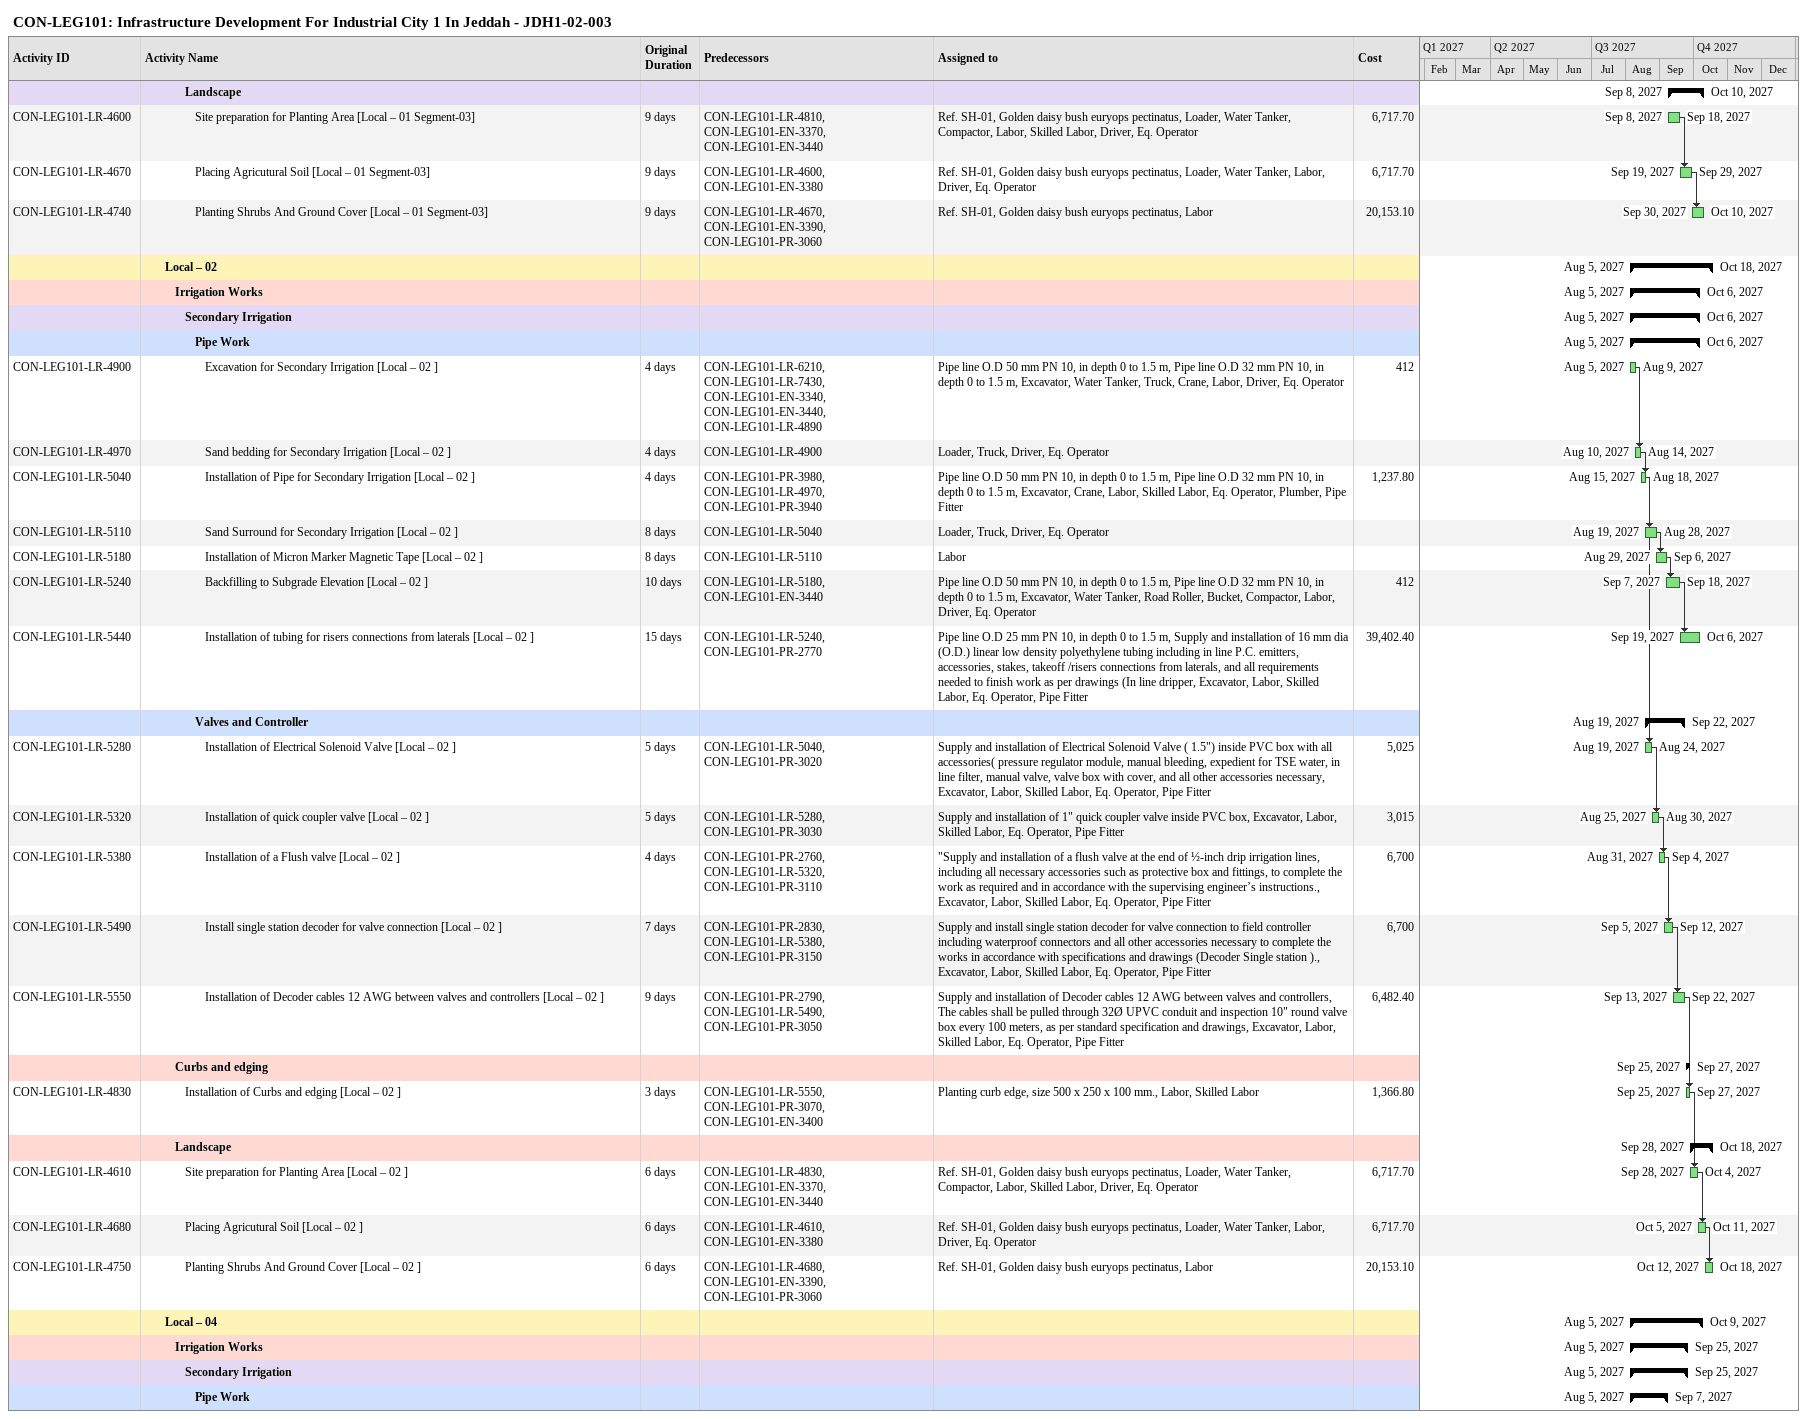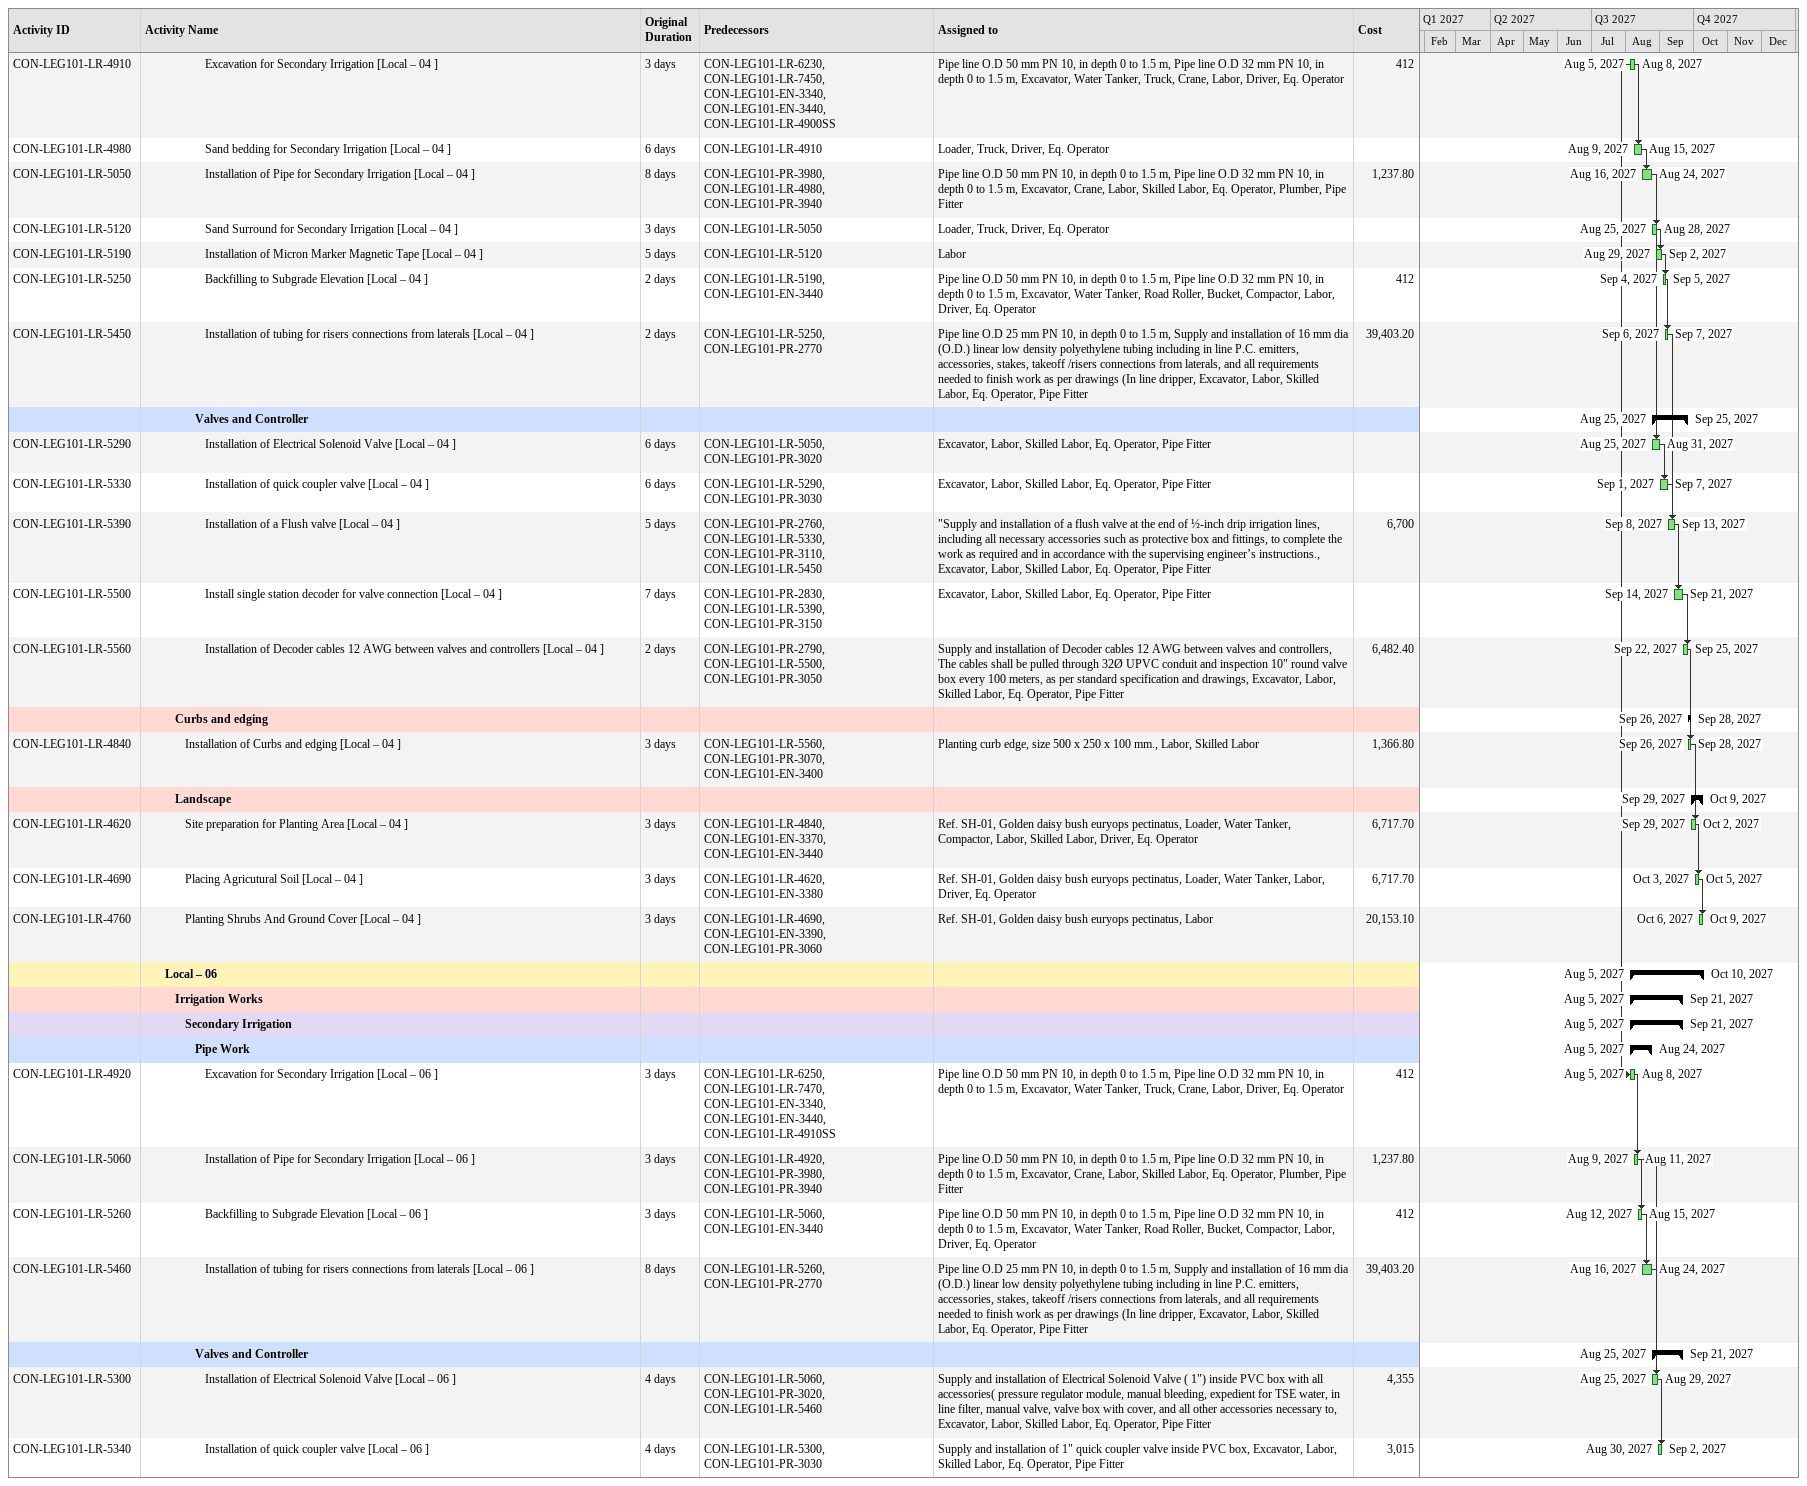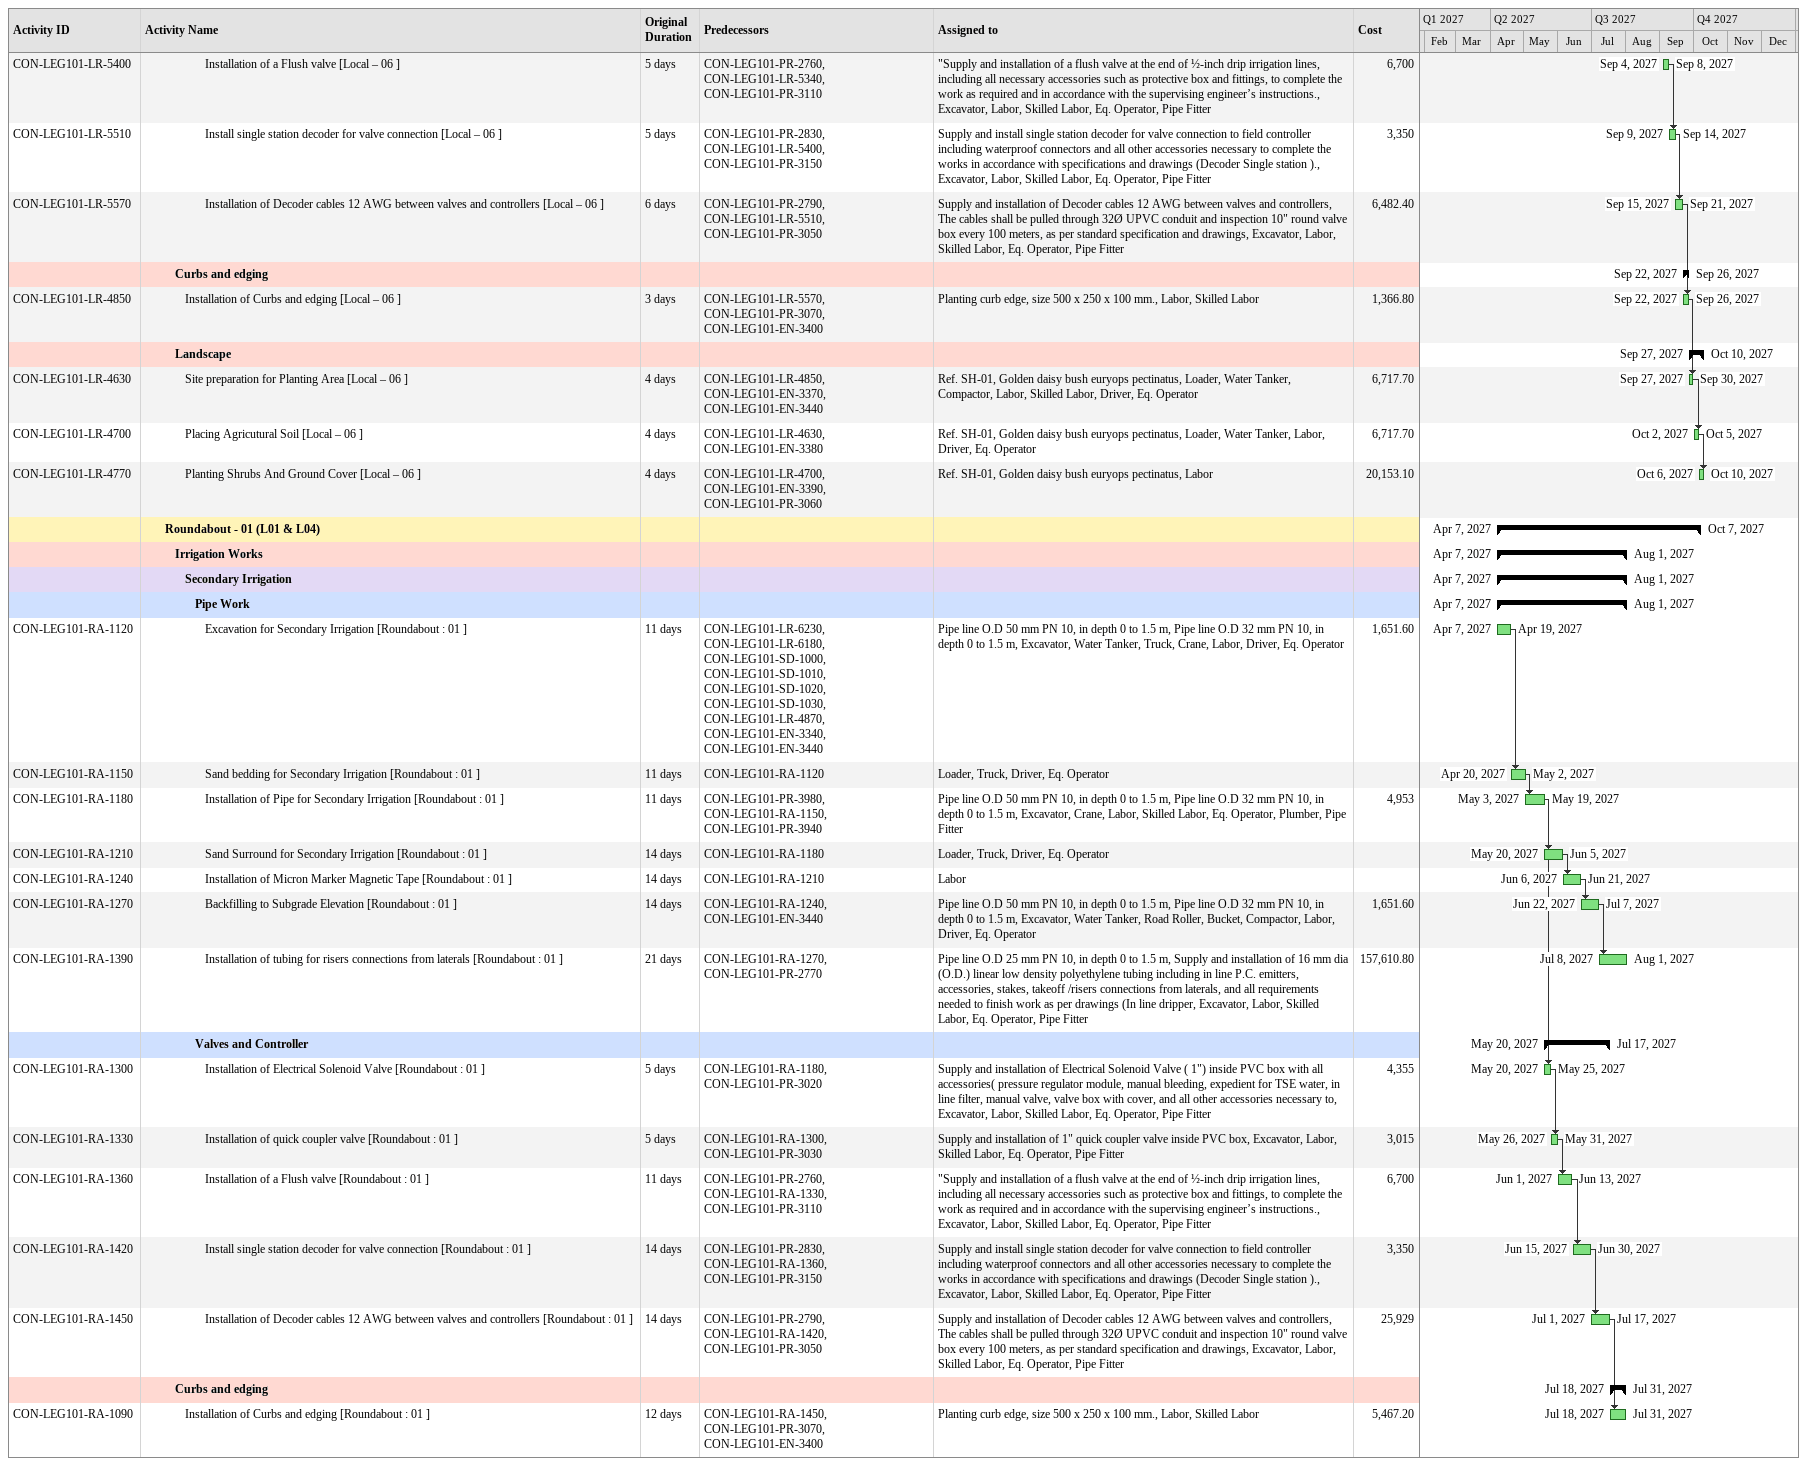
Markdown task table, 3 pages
CON-LEG101: Infrastructure Development For Industrial City 1 In Jeddah - JDH1-02-003

| ID | Level | Task | Original duration | Start | Finish | Predecessors | Resources | Cost |
|---|---|---|---|---|---|---|---|---|
|  | 5 | **Landscape** |  | 2027-09-08 | 2027-10-10 |  |  |  |
| CON-LEG101-LR-4600 | 6 | Site preparation for Planting Area [Local – 01 Segment-03] | 9d | 2027-09-08 | 2027-09-18 | CON-LEG101-LR-4810, CON-LEG101-EN-3370, CON-LEG101-EN-3440 | Ref. SH-01, Golden daisy bush euryops pectinatus, Loader, Water Tanker, Compactor, Labor, Skilled Labor, Driver, Eq. Operator | 6717.70 |
| CON-LEG101-LR-4670 | 6 | Placing Agricutural Soil [Local – 01 Segment-03] | 9d | 2027-09-19 | 2027-09-29 | CON-LEG101-LR-4600, CON-LEG101-EN-3380 | Ref. SH-01, Golden daisy bush euryops pectinatus, Loader, Water Tanker, Labor, Driver, Eq. Operator | 6717.70 |
| CON-LEG101-LR-4740 | 6 | Planting Shrubs And Ground Cover [Local – 01 Segment-03] | 9d | 2027-09-30 | 2027-10-10 | CON-LEG101-LR-4670, CON-LEG101-EN-3390, CON-LEG101-PR-3060 | Ref. SH-01, Golden daisy bush euryops pectinatus, Labor | 20153.10 |
|  | 3 | **Local – 02** |  | 2027-08-05 | 2027-10-18 |  |  |  |
|  | 4 | **Irrigation Works** |  | 2027-08-05 | 2027-10-06 |  |  |  |
|  | 5 | **Secondary Irrigation** |  | 2027-08-05 | 2027-10-06 |  |  |  |
|  | 6 | **Pipe Work** |  | 2027-08-05 | 2027-10-06 |  |  |  |
| CON-LEG101-LR-4900 | 7 | Excavation for Secondary Irrigation [Local – 02 ] | 4d | 2027-08-05 | 2027-08-09 | CON-LEG101-LR-6210, CON-LEG101-LR-7430, CON-LEG101-EN-3340, CON-LEG101-EN-3440, CON-LEG101-LR-4890 | Pipe line O.D 50 mm PN 10, in depth 0 to 1.5 m, Pipe line O.D 32 mm PN 10, in depth 0 to 1.5 m, Excavator, Water Tanker, Truck, Crane, Labor, Driver, Eq. Operator | 412 |
| CON-LEG101-LR-4970 | 7 | Sand bedding for Secondary Irrigation [Local – 02 ] | 4d | 2027-08-10 | 2027-08-14 | CON-LEG101-LR-4900 | Loader, Truck, Driver, Eq. Operator |  |
| CON-LEG101-LR-5040 | 7 | Installation of Pipe for Secondary Irrigation [Local – 02 ] | 4d | 2027-08-15 | 2027-08-18 | CON-LEG101-PR-3980, CON-LEG101-LR-4970, CON-LEG101-PR-3940 | Pipe line O.D 50 mm PN 10, in depth 0 to 1.5 m, Pipe line O.D 32 mm PN 10, in depth 0 to 1.5 m, Excavator, Crane, Labor, Skilled Labor, Eq. Operator, Plumber, Pipe Fitter | 1237.80 |
| CON-LEG101-LR-5110 | 7 | Sand Surround for Secondary Irrigation [Local – 02 ] | 8d | 2027-08-19 | 2027-08-28 | CON-LEG101-LR-5040 | Loader, Truck, Driver, Eq. Operator |  |
| CON-LEG101-LR-5180 | 7 | Installation of Micron Marker Magnetic Tape [Local – 02 ] | 8d | 2027-08-29 | 2027-09-06 | CON-LEG101-LR-5110 | Labor |  |
| CON-LEG101-LR-5240 | 7 | Backfilling to Subgrade Elevation [Local – 02 ] | 10d | 2027-09-07 | 2027-09-18 | CON-LEG101-LR-5180, CON-LEG101-EN-3440 | Pipe line O.D 50 mm PN 10, in depth 0 to 1.5 m, Pipe line O.D 32 mm PN 10, in depth 0 to 1.5 m, Excavator, Water Tanker, Road Roller, Bucket, Compactor, Labor, Driver, Eq. Operator | 412 |
| CON-LEG101-LR-5440 | 7 | Installation of tubing for risers connections from laterals [Local – 02 ] | 15d | 2027-09-19 | 2027-10-06 | CON-LEG101-LR-5240, CON-LEG101-PR-2770 | Pipe line O.D 25 mm PN 10, in depth 0 to 1.5 m, Supply and installation of 16 mm dia (O.D.) linear low density polyethylene tubing including in line P.C. emitters, accessories, stakes, takeoff /risers connections from laterals, and all requirements needed to finish work as per drawings (In line dripper, Excavator, Labor, Skilled Labor, Eq. Operator, Pipe Fitter | 39402.40 |
|  | 6 | **Valves and Controller** |  | 2027-08-19 | 2027-09-22 |  |  |  |
| CON-LEG101-LR-5280 | 7 | Installation of Electrical Solenoid Valve [Local – 02 ] | 5d | 2027-08-19 | 2027-08-24 | CON-LEG101-LR-5040, CON-LEG101-PR-3020 | Supply and installation of Electrical Solenoid Valve ( 1.5") inside PVC box with all accessories( pressure regulator module, manual bleeding, expedient for TSE water, in line filter, manual valve, valve box with cover, and all other accessories necessary, Excavator, Labor, Skilled Labor, Eq. Operator, Pipe Fitter | 5025 |
| CON-LEG101-LR-5320 | 7 | Installation of quick coupler valve [Local – 02 ] | 5d | 2027-08-25 | 2027-08-30 | CON-LEG101-LR-5280, CON-LEG101-PR-3030 | Supply and installation of 1" quick coupler valve inside PVC box, Excavator, Labor, Skilled Labor, Eq. Operator, Pipe Fitter | 3015 |
| CON-LEG101-LR-5380 | 7 | Installation of a Flush valve [Local – 02 ] | 4d | 2027-08-31 | 2027-09-04 | CON-LEG101-PR-2760, CON-LEG101-LR-5320, CON-LEG101-PR-3110 | "Supply and installation of a flush valve at the end of ½-inch drip irrigation lines, including all necessary accessories such as protective box and fittings, to complete the work as required and in accordance with the supervising engineer’s instructions., Excavator, Labor, Skilled Labor, Eq. Operator, Pipe Fitter | 6700 |
| CON-LEG101-LR-5490 | 7 | Install single station decoder for valve connection [Local – 02 ] | 7d | 2027-09-05 | 2027-09-12 | CON-LEG101-PR-2830, CON-LEG101-LR-5380, CON-LEG101-PR-3150 | Supply and install single station decoder for valve connection to field controller including waterproof connectors and all other accessories necessary to complete the works in accordance with specifications and drawings (Decoder Single station )., Excavator, Labor, Skilled Labor, Eq. Operator, Pipe Fitter | 6700 |
| CON-LEG101-LR-5550 | 7 | Installation of Decoder cables 12 AWG between valves and controllers [Local – 02 ] | 9d | 2027-09-13 | 2027-09-22 | CON-LEG101-PR-2790, CON-LEG101-LR-5490, CON-LEG101-PR-3050 | Supply and installation of Decoder cables 12 AWG between valves and controllers, The cables shall be pulled through 32Ø UPVC conduit and inspection 10" round valve box every 100 meters, as per standard specification and drawings, Excavator, Labor, Skilled Labor, Eq. Operator, Pipe Fitter | 6482.40 |
|  | 4 | **Curbs and edging** |  | 2027-09-25 | 2027-09-27 |  |  |  |
| CON-LEG101-LR-4830 | 5 | Installation of Curbs and edging [Local – 02 ] | 3d | 2027-09-25 | 2027-09-27 | CON-LEG101-LR-5550, CON-LEG101-PR-3070, CON-LEG101-EN-3400 | Planting curb edge, size 500 x 250 x 100 mm., Labor, Skilled Labor | 1366.80 |
|  | 4 | **Landscape** |  | 2027-09-28 | 2027-10-18 |  |  |  |
| CON-LEG101-LR-4610 | 5 | Site preparation for Planting Area [Local – 02 ] | 6d | 2027-09-28 | 2027-10-04 | CON-LEG101-LR-4830, CON-LEG101-EN-3370, CON-LEG101-EN-3440 | Ref. SH-01, Golden daisy bush euryops pectinatus, Loader, Water Tanker, Compactor, Labor, Skilled Labor, Driver, Eq. Operator | 6717.70 |
| CON-LEG101-LR-4680 | 5 | Placing Agricutural Soil [Local – 02 ] | 6d | 2027-10-05 | 2027-10-11 | CON-LEG101-LR-4610, CON-LEG101-EN-3380 | Ref. SH-01, Golden daisy bush euryops pectinatus, Loader, Water Tanker, Labor, Driver, Eq. Operator | 6717.70 |
| CON-LEG101-LR-4750 | 5 | Planting Shrubs And Ground Cover [Local – 02 ] | 6d | 2027-10-12 | 2027-10-18 | CON-LEG101-LR-4680, CON-LEG101-EN-3390, CON-LEG101-PR-3060 | Ref. SH-01, Golden daisy bush euryops pectinatus, Labor | 20153.10 |
|  | 3 | **Local – 04** |  | 2027-08-05 | 2027-10-09 |  |  |  |
|  | 4 | **Irrigation Works** |  | 2027-08-05 | 2027-09-25 |  |  |  |
|  | 5 | **Secondary Irrigation** |  | 2027-08-05 | 2027-09-25 |  |  |  |
|  | 6 | **Pipe Work** |  | 2027-08-05 | 2027-09-07 |  |  |  |
| CON-LEG101-LR-4910 | 7 | Excavation for Secondary Irrigation [Local – 04 ] | 3d | 2027-08-05 | 2027-08-08 | CON-LEG101-LR-6230, CON-LEG101-LR-7450, CON-LEG101-EN-3340, CON-LEG101-EN-3440, CON-LEG101-LR-4900SS | Pipe line O.D 50 mm PN 10, in depth 0 to 1.5 m, Pipe line O.D 32 mm PN 10, in depth 0 to 1.5 m, Excavator, Water Tanker, Truck, Crane, Labor, Driver, Eq. Operator | 412 |
| CON-LEG101-LR-4980 | 7 | Sand bedding for Secondary Irrigation [Local – 04 ] | 6d | 2027-08-09 | 2027-08-15 | CON-LEG101-LR-4910 | Loader, Truck, Driver, Eq. Operator |  |
| CON-LEG101-LR-5050 | 7 | Installation of Pipe for Secondary Irrigation [Local – 04 ] | 8d | 2027-08-16 | 2027-08-24 | CON-LEG101-PR-3980, CON-LEG101-LR-4980, CON-LEG101-PR-3940 | Pipe line O.D 50 mm PN 10, in depth 0 to 1.5 m, Pipe line O.D 32 mm PN 10, in depth 0 to 1.5 m, Excavator, Crane, Labor, Skilled Labor, Eq. Operator, Plumber, Pipe Fitter | 1237.80 |
| CON-LEG101-LR-5120 | 7 | Sand Surround for Secondary Irrigation [Local – 04 ] | 3d | 2027-08-25 | 2027-08-28 | CON-LEG101-LR-5050 | Loader, Truck, Driver, Eq. Operator |  |
| CON-LEG101-LR-5190 | 7 | Installation of Micron Marker Magnetic Tape [Local – 04 ] | 5d | 2027-08-29 | 2027-09-02 | CON-LEG101-LR-5120 | Labor |  |
| CON-LEG101-LR-5250 | 7 | Backfilling to Subgrade Elevation [Local – 04 ] | 2d | 2027-09-04 | 2027-09-05 | CON-LEG101-LR-5190, CON-LEG101-EN-3440 | Pipe line O.D 50 mm PN 10, in depth 0 to 1.5 m, Pipe line O.D 32 mm PN 10, in depth 0 to 1.5 m, Excavator, Water Tanker, Road Roller, Bucket, Compactor, Labor, Driver, Eq. Operator | 412 |
| CON-LEG101-LR-5450 | 7 | Installation of tubing for risers connections from laterals [Local – 04 ] | 2d | 2027-09-06 | 2027-09-07 | CON-LEG101-LR-5250, CON-LEG101-PR-2770 | Pipe line O.D 25 mm PN 10, in depth 0 to 1.5 m, Supply and installation of 16 mm dia (O.D.) linear low density polyethylene tubing including in line P.C. emitters, accessories, stakes, takeoff /risers connections from laterals, and all requirements needed to finish work as per drawings (In line dripper, Excavator, Labor, Skilled Labor, Eq. Operator, Pipe Fitter | 39403.20 |
|  | 6 | **Valves and Controller** |  | 2027-08-25 | 2027-09-25 |  |  |  |
| CON-LEG101-LR-5290 | 7 | Installation of Electrical Solenoid Valve [Local – 04 ] | 6d | 2027-08-25 | 2027-08-31 | CON-LEG101-LR-5050, CON-LEG101-PR-3020 | Excavator, Labor, Skilled Labor, Eq. Operator, Pipe Fitter |  |
| CON-LEG101-LR-5330 | 7 | Installation of quick coupler valve [Local – 04 ] | 6d | 2027-09-01 | 2027-09-07 | CON-LEG101-LR-5290, CON-LEG101-PR-3030 | Excavator, Labor, Skilled Labor, Eq. Operator, Pipe Fitter |  |
| CON-LEG101-LR-5390 | 7 | Installation of a Flush valve [Local – 04 ] | 5d | 2027-09-08 | 2027-09-13 | CON-LEG101-PR-2760, CON-LEG101-LR-5330, CON-LEG101-PR-3110, CON-LEG101-LR-5450 | "Supply and installation of a flush valve at the end of ½-inch drip irrigation lines, including all necessary accessories such as protective box and fittings, to complete the work as required and in accordance with the supervising engineer’s instructions., Excavator, Labor, Skilled Labor, Eq. Operator, Pipe Fitter | 6700 |
| CON-LEG101-LR-5500 | 7 | Install single station decoder for valve connection [Local – 04 ] | 7d | 2027-09-14 | 2027-09-21 | CON-LEG101-PR-2830, CON-LEG101-LR-5390, CON-LEG101-PR-3150 | Excavator, Labor, Skilled Labor, Eq. Operator, Pipe Fitter |  |
| CON-LEG101-LR-5560 | 7 | Installation of Decoder cables 12 AWG between valves and controllers [Local – 04 ] | 2d | 2027-09-22 | 2027-09-25 | CON-LEG101-PR-2790, CON-LEG101-LR-5500, CON-LEG101-PR-3050 | Supply and installation of Decoder cables 12 AWG between valves and controllers, The cables shall be pulled through 32Ø UPVC conduit and inspection 10" round valve box every 100 meters, as per standard specification and drawings, Excavator, Labor, Skilled Labor, Eq. Operator, Pipe Fitter | 6482.40 |
|  | 4 | **Curbs and edging** |  | 2027-09-26 | 2027-09-28 |  |  |  |
| CON-LEG101-LR-4840 | 5 | Installation of Curbs and edging [Local – 04 ] | 3d | 2027-09-26 | 2027-09-28 | CON-LEG101-LR-5560, CON-LEG101-PR-3070, CON-LEG101-EN-3400 | Planting curb edge, size 500 x 250 x 100 mm., Labor, Skilled Labor | 1366.80 |
|  | 4 | **Landscape** |  | 2027-09-29 | 2027-10-09 |  |  |  |
| CON-LEG101-LR-4620 | 5 | Site preparation for Planting Area [Local – 04 ] | 3d | 2027-09-29 | 2027-10-02 | CON-LEG101-LR-4840, CON-LEG101-EN-3370, CON-LEG101-EN-3440 | Ref. SH-01, Golden daisy bush euryops pectinatus, Loader, Water Tanker, Compactor, Labor, Skilled Labor, Driver, Eq. Operator | 6717.70 |
| CON-LEG101-LR-4690 | 5 | Placing Agricutural Soil [Local – 04 ] | 3d | 2027-10-03 | 2027-10-05 | CON-LEG101-LR-4620, CON-LEG101-EN-3380 | Ref. SH-01, Golden daisy bush euryops pectinatus, Loader, Water Tanker, Labor, Driver, Eq. Operator | 6717.70 |
| CON-LEG101-LR-4760 | 5 | Planting Shrubs And Ground Cover [Local – 04 ] | 3d | 2027-10-06 | 2027-10-09 | CON-LEG101-LR-4690, CON-LEG101-EN-3390, CON-LEG101-PR-3060 | Ref. SH-01, Golden daisy bush euryops pectinatus, Labor | 20153.10 |
|  | 3 | **Local – 06** |  | 2027-08-05 | 2027-10-10 |  |  |  |
|  | 4 | **Irrigation Works** |  | 2027-08-05 | 2027-09-21 |  |  |  |
|  | 5 | **Secondary Irrigation** |  | 2027-08-05 | 2027-09-21 |  |  |  |
|  | 6 | **Pipe Work** |  | 2027-08-05 | 2027-08-24 |  |  |  |
| CON-LEG101-LR-4920 | 7 | Excavation for Secondary Irrigation [Local – 06 ] | 3d | 2027-08-05 | 2027-08-08 | CON-LEG101-LR-6250, CON-LEG101-LR-7470, CON-LEG101-EN-3340, CON-LEG101-EN-3440, CON-LEG101-LR-4910SS | Pipe line O.D 50 mm PN 10, in depth 0 to 1.5 m, Pipe line O.D 32 mm PN 10, in depth 0 to 1.5 m, Excavator, Water Tanker, Truck, Crane, Labor, Driver, Eq. Operator | 412 |
| CON-LEG101-LR-5060 | 7 | Installation of Pipe for Secondary Irrigation [Local – 06 ] | 3d | 2027-08-09 | 2027-08-11 | CON-LEG101-LR-4920, CON-LEG101-PR-3980, CON-LEG101-PR-3940 | Pipe line O.D 50 mm PN 10, in depth 0 to 1.5 m, Pipe line O.D 32 mm PN 10, in depth 0 to 1.5 m, Excavator, Crane, Labor, Skilled Labor, Eq. Operator, Plumber, Pipe Fitter | 1237.80 |
| CON-LEG101-LR-5260 | 7 | Backfilling to Subgrade Elevation [Local – 06 ] | 3d | 2027-08-12 | 2027-08-15 | CON-LEG101-LR-5060, CON-LEG101-EN-3440 | Pipe line O.D 50 mm PN 10, in depth 0 to 1.5 m, Pipe line O.D 32 mm PN 10, in depth 0 to 1.5 m, Excavator, Water Tanker, Road Roller, Bucket, Compactor, Labor, Driver, Eq. Operator | 412 |
| CON-LEG101-LR-5460 | 7 | Installation of tubing for risers connections from laterals [Local – 06 ] | 8d | 2027-08-16 | 2027-08-24 | CON-LEG101-LR-5260, CON-LEG101-PR-2770 | Pipe line O.D 25 mm PN 10, in depth 0 to 1.5 m, Supply and installation of 16 mm dia (O.D.) linear low density polyethylene tubing including in line P.C. emitters, accessories, stakes, takeoff /risers connections from laterals, and all requirements needed to finish work as per drawings (In line dripper, Excavator, Labor, Skilled Labor, Eq. Operator, Pipe Fitter | 39403.20 |
|  | 6 | **Valves and Controller** |  | 2027-08-25 | 2027-09-21 |  |  |  |
| CON-LEG101-LR-5300 | 7 | Installation of Electrical Solenoid Valve [Local – 06 ] | 4d | 2027-08-25 | 2027-08-29 | CON-LEG101-LR-5060, CON-LEG101-PR-3020, CON-LEG101-LR-5460 | Supply and installation of Electrical Solenoid Valve ( 1") inside PVC box with all accessories( pressure regulator module, manual bleeding, expedient for TSE water, in line filter, manual valve, valve box with cover, and all other accessories necessary to, Excavator, Labor, Skilled Labor, Eq. Operator, Pipe Fitter | 4355 |
| CON-LEG101-LR-5340 | 7 | Installation of quick coupler valve [Local – 06 ] | 4d | 2027-08-30 | 2027-09-02 | CON-LEG101-LR-5300, CON-LEG101-PR-3030 | Supply and installation of 1" quick coupler valve inside PVC box, Excavator, Labor, Skilled Labor, Eq. Operator, Pipe Fitter | 3015 |
| CON-LEG101-LR-5400 | 7 | Installation of a Flush valve [Local – 06 ] | 5d | 2027-09-04 | 2027-09-08 | CON-LEG101-PR-2760, CON-LEG101-LR-5340, CON-LEG101-PR-3110 | "Supply and installation of a flush valve at the end of ½-inch drip irrigation lines, including all necessary accessories such as protective box and fittings, to complete the work as required and in accordance with the supervising engineer’s instructions., Excavator, Labor, Skilled Labor, Eq. Operator, Pipe Fitter | 6700 |
| CON-LEG101-LR-5510 | 7 | Install single station decoder for valve connection [Local – 06 ] | 5d | 2027-09-09 | 2027-09-14 | CON-LEG101-PR-2830, CON-LEG101-LR-5400, CON-LEG101-PR-3150 | Supply and install single station decoder for valve connection to field controller including waterproof connectors and all other accessories necessary to complete the works in accordance with specifications and drawings (Decoder Single station )., Excavator, Labor, Skilled Labor, Eq. Operator, Pipe Fitter | 3350 |
| CON-LEG101-LR-5570 | 7 | Installation of Decoder cables 12 AWG between valves and controllers [Local – 06 ] | 6d | 2027-09-15 | 2027-09-21 | CON-LEG101-PR-2790, CON-LEG101-LR-5510, CON-LEG101-PR-3050 | Supply and installation of Decoder cables 12 AWG between valves and controllers, The cables shall be pulled through 32Ø UPVC conduit and inspection 10" round valve box every 100 meters, as per standard specification and drawings, Excavator, Labor, Skilled Labor, Eq. Operator, Pipe Fitter | 6482.40 |
|  | 4 | **Curbs and edging** |  | 2027-09-22 | 2027-09-26 |  |  |  |
| CON-LEG101-LR-4850 | 5 | Installation of Curbs and edging [Local – 06 ] | 3d | 2027-09-22 | 2027-09-26 | CON-LEG101-LR-5570, CON-LEG101-PR-3070, CON-LEG101-EN-3400 | Planting curb edge, size 500 x 250 x 100 mm., Labor, Skilled Labor | 1366.80 |
|  | 4 | **Landscape** |  | 2027-09-27 | 2027-10-10 |  |  |  |
| CON-LEG101-LR-4630 | 5 | Site preparation for Planting Area [Local – 06 ] | 4d | 2027-09-27 | 2027-09-30 | CON-LEG101-LR-4850, CON-LEG101-EN-3370, CON-LEG101-EN-3440 | Ref. SH-01, Golden daisy bush euryops pectinatus, Loader, Water Tanker, Compactor, Labor, Skilled Labor, Driver, Eq. Operator | 6717.70 |
| CON-LEG101-LR-4700 | 5 | Placing Agricutural Soil [Local – 06 ] | 4d | 2027-10-02 | 2027-10-05 | CON-LEG101-LR-4630, CON-LEG101-EN-3380 | Ref. SH-01, Golden daisy bush euryops pectinatus, Loader, Water Tanker, Labor, Driver, Eq. Operator | 6717.70 |
| CON-LEG101-LR-4770 | 5 | Planting Shrubs And Ground Cover [Local – 06 ] | 4d | 2027-10-06 | 2027-10-10 | CON-LEG101-LR-4700, CON-LEG101-EN-3390, CON-LEG101-PR-3060 | Ref. SH-01, Golden daisy bush euryops pectinatus, Labor | 20153.10 |
|  | 3 | **Roundabout - 01 (L01 & L04)** |  | 2027-04-07 | 2027-10-07 |  |  |  |
|  | 4 | **Irrigation Works** |  | 2027-04-07 | 2027-08-01 |  |  |  |
|  | 5 | **Secondary Irrigation** |  | 2027-04-07 | 2027-08-01 |  |  |  |
|  | 6 | **Pipe Work** |  | 2027-04-07 | 2027-08-01 |  |  |  |
| CON-LEG101-RA-1120 | 7 | Excavation for Secondary Irrigation [Roundabout : 01 ] | 11d | 2027-04-07 | 2027-04-19 | CON-LEG101-LR-6230, CON-LEG101-LR-6180, CON-LEG101-SD-1000, CON-LEG101-SD-1010, CON-LEG101-SD-1020, CON-LEG101-SD-1030, CON-LEG101-LR-4870, CON-LEG101-EN-3340, CON-LEG101-EN-3440 | Pipe line O.D 50 mm PN 10, in depth 0 to 1.5 m, Pipe line O.D 32 mm PN 10, in depth 0 to 1.5 m, Excavator, Water Tanker, Truck, Crane, Labor, Driver, Eq. Operator | 1651.60 |
| CON-LEG101-RA-1150 | 7 | Sand bedding for Secondary Irrigation [Roundabout : 01 ] | 11d | 2027-04-20 | 2027-05-02 | CON-LEG101-RA-1120 | Loader, Truck, Driver, Eq. Operator |  |
| CON-LEG101-RA-1180 | 7 | Installation of Pipe for Secondary Irrigation [Roundabout : 01 ] | 11d | 2027-05-03 | 2027-05-19 | CON-LEG101-PR-3980, CON-LEG101-RA-1150, CON-LEG101-PR-3940 | Pipe line O.D 50 mm PN 10, in depth 0 to 1.5 m, Pipe line O.D 32 mm PN 10, in depth 0 to 1.5 m, Excavator, Crane, Labor, Skilled Labor, Eq. Operator, Plumber, Pipe Fitter | 4953 |
| CON-LEG101-RA-1210 | 7 | Sand Surround for Secondary Irrigation [Roundabout : 01 ] | 14d | 2027-05-20 | 2027-06-05 | CON-LEG101-RA-1180 | Loader, Truck, Driver, Eq. Operator |  |
| CON-LEG101-RA-1240 | 7 | Installation of Micron Marker Magnetic Tape [Roundabout : 01 ] | 14d | 2027-06-06 | 2027-06-21 | CON-LEG101-RA-1210 | Labor |  |
| CON-LEG101-RA-1270 | 7 | Backfilling to Subgrade Elevation [Roundabout : 01 ] | 14d | 2027-06-22 | 2027-07-07 | CON-LEG101-RA-1240, CON-LEG101-EN-3440 | Pipe line O.D 50 mm PN 10, in depth 0 to 1.5 m, Pipe line O.D 32 mm PN 10, in depth 0 to 1.5 m, Excavator, Water Tanker, Road Roller, Bucket, Compactor, Labor, Driver, Eq. Operator | 1651.60 |
| CON-LEG101-RA-1390 | 7 | Installation of tubing for risers connections from laterals [Roundabout : 01 ] | 21d | 2027-07-08 | 2027-08-01 | CON-LEG101-RA-1270, CON-LEG101-PR-2770 | Pipe line O.D 25 mm PN 10, in depth 0 to 1.5 m, Supply and installation of 16 mm dia (O.D.) linear low density polyethylene tubing including in line P.C. emitters, accessories, stakes, takeoff /risers connections from laterals, and all requirements needed to finish work as per drawings (In line dripper, Excavator, Labor, Skilled Labor, Eq. Operator, Pipe Fitter | 157610.80 |
|  | 6 | **Valves and Controller** |  | 2027-05-20 | 2027-07-17 |  |  |  |
| CON-LEG101-RA-1300 | 7 | Installation of Electrical Solenoid Valve [Roundabout : 01 ] | 5d | 2027-05-20 | 2027-05-25 | CON-LEG101-RA-1180, CON-LEG101-PR-3020 | Supply and installation of Electrical Solenoid Valve ( 1") inside PVC box with all accessories( pressure regulator module, manual bleeding, expedient for TSE water, in line filter, manual valve, valve box with cover, and all other accessories necessary to, Excavator, Labor, Skilled Labor, Eq. Operator, Pipe Fitter | 4355 |
| CON-LEG101-RA-1330 | 7 | Installation of quick coupler valve [Roundabout : 01 ] | 5d | 2027-05-26 | 2027-05-31 | CON-LEG101-RA-1300, CON-LEG101-PR-3030 | Supply and installation of 1" quick coupler valve inside PVC box, Excavator, Labor, Skilled Labor, Eq. Operator, Pipe Fitter | 3015 |
| CON-LEG101-RA-1360 | 7 | Installation of a Flush valve [Roundabout : 01 ] | 11d | 2027-06-01 | 2027-06-13 | CON-LEG101-PR-2760, CON-LEG101-RA-1330, CON-LEG101-PR-3110 | "Supply and installation of a flush valve at the end of ½-inch drip irrigation lines, including all necessary accessories such as protective box and fittings, to complete the work as required and in accordance with the supervising engineer’s instructions., Excavator, Labor, Skilled Labor, Eq. Operator, Pipe Fitter | 6700 |
| CON-LEG101-RA-1420 | 7 | Install single station decoder for valve connection [Roundabout : 01 ] | 14d | 2027-06-15 | 2027-06-30 | CON-LEG101-PR-2830, CON-LEG101-RA-1360, CON-LEG101-PR-3150 | Supply and install single station decoder for valve connection to field controller including waterproof connectors and all other accessories necessary to complete the works in accordance with specifications and drawings (Decoder Single station )., Excavator, Labor, Skilled Labor, Eq. Operator, Pipe Fitter | 3350 |
| CON-LEG101-RA-1450 | 7 | Installation of Decoder cables 12 AWG between valves and controllers [Roundabout : 01 ] | 14d | 2027-07-01 | 2027-07-17 | CON-LEG101-PR-2790, CON-LEG101-RA-1420, CON-LEG101-PR-3050 | Supply and installation of Decoder cables 12 AWG between valves and controllers, The cables shall be pulled through 32Ø UPVC conduit and inspection 10" round valve box every 100 meters, as per standard specification and drawings, Excavator, Labor, Skilled Labor, Eq. Operator, Pipe Fitter | 25929 |
|  | 4 | **Curbs and edging** |  | 2027-07-18 | 2027-07-31 |  |  |  |
| CON-LEG101-RA-1090 | 5 | Installation of Curbs and edging [Roundabout : 01 ] | 12d | 2027-07-18 | 2027-07-31 | CON-LEG101-RA-1450, CON-LEG101-PR-3070, CON-LEG101-EN-3400 | Planting curb edge, size 500 x 250 x 100 mm., Labor, Skilled Labor | 5467.20 |
